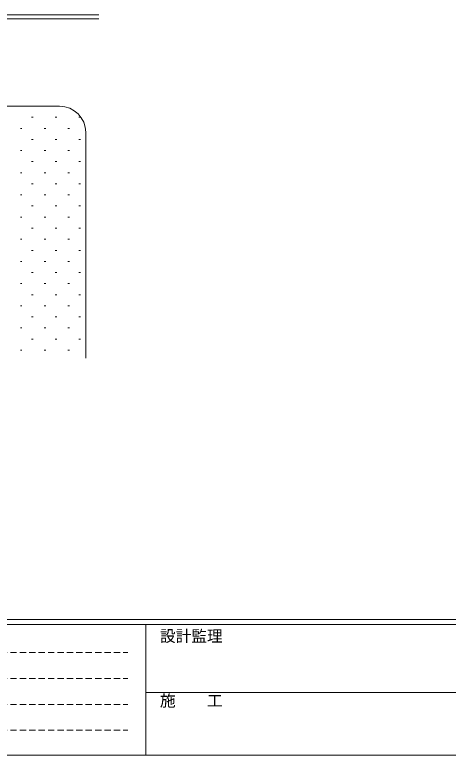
# Model space of a CAD drawing. Units: millimetres, scale not verified. Extents: x -567 to 567, y -403 to 403.
# Drawn here: x -244.9 to -79.1, y -403 to -119.5 of the extents above; entities that cross this region are included whole.
import ezdxf
from ezdxf.enums import TextEntityAlignment as Align

# ---------------------------------------------------------------- set-up
doc = ezdxf.new("R2010")
doc.units = ezdxf.units.MM
doc.header["$LTSCALE"] = 2
doc.linetypes.add('DASHED1', pattern=[1.8, 1.2, -0.6])
for name, color, linetype, lineweight in [('0-2_YKK_ZWAK', 4, 'Continuous', 9), ('0-6_YKK_D', 3, 'Continuous', 9), ('0-8_YKK_A1', 7, 'Continuous', 9)]:
    doc.layers.add(name, color=color, linetype=linetype, lineweight=lineweight)
doc.styles.add('ＭＳ ゴシック', font='')
doc.styles.get('ＭＳ ゴシック').set_extended_font_data('MS Gothic')

msp = doc.modelspace()

# ---------------------------------------------------------------- linework, layer by layer
at = {"layer": '0-2_YKK_ZWAK'}
msp.add_line((-212.726, -119.5), (-340.98, -119.5), dxfattribs=at)
msp.add_lwpolyline([(-342.574, -121.239), (-341.807, -130), (-340.213, -129.861), (-340.98, -121.1), (-212.726, -121.1)], dxfattribs=at)
at = {"layer": '0-6_YKK_D'}
for p, q in [((-342.726, -154.5), (-227.726, -154.5)), ((-238.491, -158.745), (-237.891, -158.745)), ((-229.401, -158.745), (-228.801, -158.745)), ((-220.311, -158.745), (-219.711, -158.745)), ((-242.736, -162.99), (-242.136, -162.99)), ((-233.646, -162.99), (-233.046, -162.99)), ((-224.556, -162.99), (-223.956, -162.99)), ((-238.491, -167.235), (-237.891, -167.235)), ((-229.401, -167.235), (-228.801, -167.235)), ((-220.311, -167.235), (-219.711, -167.235)), ((-217.726, -164.5), (-217.726, -250.943)), ((-242.736, -171.48), (-242.136, -171.48)), ((-233.646, -171.48), (-233.046, -171.48)), ((-224.556, -171.48), (-223.956, -171.48)), ((-238.491, -175.725), (-237.891, -175.725)), ((-229.401, -175.725), (-228.801, -175.725)), ((-220.311, -175.725), (-219.711, -175.725)), ((-242.736, -179.97), (-242.136, -179.97)), ((-233.646, -179.97), (-233.046, -179.97)), ((-224.556, -179.97), (-223.956, -179.97)), ((-238.491, -184.215), (-237.891, -184.215)), ((-229.401, -184.215), (-228.801, -184.215)), ((-220.311, -184.215), (-219.711, -184.215)), ((-242.736, -188.46), (-242.136, -188.46)), ((-233.646, -188.46), (-233.046, -188.46)), ((-224.556, -188.46), (-223.956, -188.46)), ((-238.491, -192.705), (-237.891, -192.705)), ((-229.401, -192.705), (-228.801, -192.705)), ((-220.311, -192.705), (-219.711, -192.705)), ((-242.736, -196.95), (-242.136, -196.95)), ((-233.646, -196.95), (-233.046, -196.95)), ((-224.556, -196.95), (-223.956, -196.95)), ((-238.491, -201.195), (-237.891, -201.195)), ((-229.401, -201.195), (-228.801, -201.195)), ((-220.311, -201.195), (-219.711, -201.195)), ((-242.736, -205.44), (-242.136, -205.44)), ((-233.646, -205.44), (-233.046, -205.44)), ((-224.556, -205.44), (-223.956, -205.44)), ((-238.491, -209.685), (-237.891, -209.685)), ((-229.401, -209.685), (-228.801, -209.685)), ((-220.311, -209.685), (-219.711, -209.685)), ((-242.736, -213.93), (-242.136, -213.93)), ((-233.646, -213.93), (-233.046, -213.93)), ((-224.556, -213.93), (-223.956, -213.93)), ((-238.491, -218.175), (-237.891, -218.175)), ((-229.401, -218.175), (-228.801, -218.175)), ((-220.311, -218.175), (-219.711, -218.175)), ((-242.736, -222.42), (-242.136, -222.42)), ((-233.646, -222.42), (-233.046, -222.42)), ((-224.556, -222.42), (-223.956, -222.42)), ((-238.491, -226.665), (-237.891, -226.665)), ((-229.401, -226.665), (-228.801, -226.665)), ((-220.311, -226.665), (-219.711, -226.665)), ((-242.736, -230.91), (-242.136, -230.91)), ((-233.646, -230.91), (-233.046, -230.91)), ((-224.556, -230.91), (-223.956, -230.91)), ((-238.491, -235.155), (-237.891, -235.155)), ((-229.401, -235.155), (-228.801, -235.155)), ((-220.311, -235.155), (-219.711, -235.155)), ((-242.736, -239.4), (-242.136, -239.4)), ((-233.646, -239.4), (-233.046, -239.4)), ((-224.556, -239.4), (-223.956, -239.4)), ((-238.491, -243.645), (-237.891, -243.645)), ((-229.401, -243.645), (-228.801, -243.645)), ((-220.311, -243.645), (-219.711, -243.645)), ((-242.736, -247.89), (-242.136, -247.89)), ((-233.646, -247.89), (-233.046, -247.89)), ((-224.556, -247.89), (-223.956, -247.89))]:
    msp.add_line(p, q, dxfattribs=at)
msp.add_arc((-227.726, -164.5), 10, 0, 90, dxfattribs=at)
at = {"layer": '0-8_YKK_A1'}
for p, q in [((537.274, -351), (-562.726, -351)), ((483.274, -353), (-562.726, -353)), ((-194.726, -353), (-194.726, -403)), ((-194.726, -378.999), (-10.726, -378.999)), ((-562.726, -403), (483.274, -403))]:
    msp.add_line(p, q, dxfattribs=at)
at = {"layer": '0-8_YKK_A1', "linetype": 'DASHED1'}
for p, q in [((-556.157, -363.732), (-201.596, -363.732)), ((-556.157, -373.63), (-201.596, -373.63)), ((-556.157, -383.528), (-201.596, -383.528)), ((-556.157, -393.426), (-201.596, -393.426))]:
    msp.add_line(p, q, dxfattribs=at)

# ---------------------------------------------------------------- texts
at = {"layer": '0-8_YKK_A1', "style": 'ＭＳ ゴシック'}
for s, p in [('設計監理', (-189.341, -360.904)), ('施\u3000\u3000工', (-189.341, -385.649))]:
    msp.add_text(s, height=4.399, dxfattribs=at).set_placement(p, align=Align.BOTTOM_LEFT)

doc.saveas('drawing.dxf')
